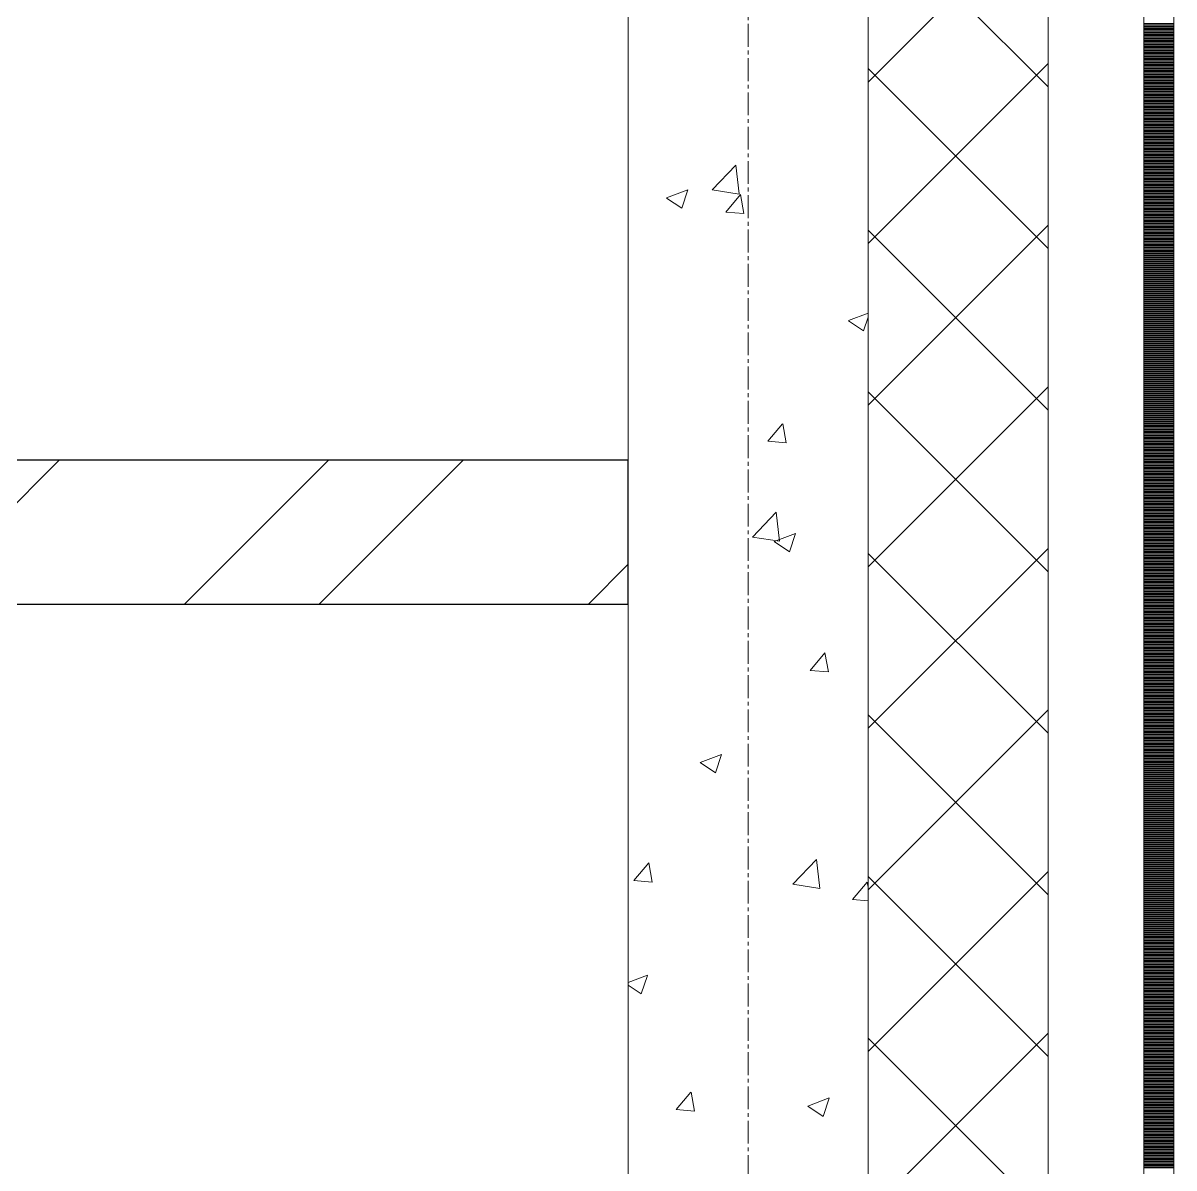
# Model space of a CAD drawing. Header units: millimetres. Extents: x -231292 to 573618, y -153144 to 564035.
# Drawn here: x 28379 to 29338, y -106815 to -105861 of the extents above; entities that cross this region are included whole.
import ezdxf

# ---------------------------------------------------------------- set-up
doc = ezdxf.new("R2010")
doc.units = ezdxf.units.MM
doc.linetypes.add('CENTER2', pattern=[28.575, 19.05, -3.175, 3.175, -3.175])
doc.layers.get('0').update_dxf_attribs({"color": 250})
for name, color, linetype, lineweight in [('АР_Стены кирпич', 250, 'Continuous', 20), ('АР_Стены ПЕНОблок', 250, 'Continuous', 20), ('АР_Тонкая', 250, 'Continuous', 5), ('АР_Утеплитель', 250, 'Continuous', 0), ('АР_Штриховка', 250, 'Continuous', 0), ('РД_Оси_100', 250, 'Continuous', 0)]:
    doc.layers.add(name, color=color, linetype=linetype, lineweight=lineweight)

# ---------------------------------------------------------------- blocks, each defined once
blk = doc.blocks.new('оси_рен')
at = {"layer": 'РД_Оси_100', "color": 251, "linetype": 'CENTER2', "true_color": 0x636466}
blk.add_line((1215752.916, 135558.25), (1215752.916, 223268.25), dxfattribs=at)

msp = doc.modelspace()

# ---------------------------------------------------------------- hatches: boundary and pattern name
at = {"layer": 'АР_Штриховка', "linetype": 'Continuous', "lineweight": 0, "true_color": 0x000000}
h = msp.add_hatch(dxfattribs=at)
h.set_pattern_fill('ANSI32', color=18, scale=25, style=0)
h.set_pattern_definition([(45, (8883.46, -162345.28), (-168.3798, 168.3798), []), (45, (8995.7, -162345.28), (-168.3798, 168.3798), [])])
h.paths.add_polyline_path([(24373.458, -106225.283), (24343.458, -106305.283), (24373.458, -106345.283), (26053.459, -106345.283), (26013.459, -106255.283), (25933.459, -106225.283)], flags=0)
h.paths.add_polyline_path([(26053.459, -106225.283), (26013.459, -106255.283), (26053.459, -106345.283), (28883.458, -106345.283), (28883.458, -106225.283)], flags=0)

# ---------------------------------------------------------------- linework, layer by layer
at = {"layer": 'АР_Стены кирпич', "color": 18, "linetype": 'Continuous', "lineweight": 25, "true_color": 0x000000}
for p, q in [((28883.458, -106225.283), (26053.459, -106225.283)), ((28883.458, -106345.283), (28883.458, -106225.283)), ((26053.459, -106345.283), (28883.458, -106345.283))]:
    msp.add_line(p, q, dxfattribs=at)
at = {"layer": 'АР_Стены ПЕНОблок', "color": 18, "linetype": 'Continuous', "lineweight": 20, "true_color": 0x000000}
for p, q in [((28883.458, -100645.283), (28883.458, -110845.283)), ((29083.458, -110845.283), (29083.458, -100645.283))]:
    msp.add_line(p, q, dxfattribs=at)
at = {"layer": 'АР_Тонкая', "color": 18, "linetype": 'Continuous', "lineweight": 5, "true_color": 0x000000}
for p, q in [((29233.458, -100645.283), (29233.458, -110845.283)), ((29313.458, -110845.283), (29313.458, -100645.283)), ((29313.458, -100645.283), (29313.458, -110845.283)), ((29338.458, -110845.283), (29338.458, -100645.283))]:
    msp.add_line(p, q, dxfattribs=at)
at = {"layer": 'АР_Утеплитель', "color": 18, "linetype": 'Continuous', "lineweight": 0, "true_color": 0x000000}
for p, q in [((29083.458, -100645.283), (29083.458, -110845.283)), ((29233.458, -110845.283), (29233.458, -100645.283))]:
    msp.add_line(p, q, dxfattribs=at)
at = {"layer": 'АР_Штриховка', "color": 18, "linetype": 'Continuous', "lineweight": 0, "true_color": 0x000000}
for p, q in [((29083.458, -105909.949), (29233.458, -105759.949)), ((29233.458, -105914.093), (29083.458, -105764.093)), ((29313.458, -105861.283), (29338.458, -105861.283)), ((29313.458, -105862.283), (29338.458, -105862.283)), ((29313.458, -105863.283), (29338.458, -105863.283)), ((29313.458, -105864.283), (29338.458, -105864.283)), ((29313.458, -105865.283), (29338.458, -105865.283)), ((29313.458, -105866.283), (29338.458, -105866.283)), ((29313.458, -105867.283), (29338.458, -105867.283)), ((29313.458, -105868.283), (29338.458, -105868.283)), ((29313.458, -105869.283), (29338.458, -105869.283)), ((29313.458, -105870.283), (29338.458, -105870.283)), ((29313.458, -105871.283), (29338.458, -105871.283)), ((29313.458, -105872.283), (29338.458, -105872.283)), ((29313.458, -105873.283), (29338.458, -105873.283)), ((29313.458, -105874.283), (29338.458, -105874.283)), ((29313.458, -105875.283), (29338.458, -105875.283)), ((29313.458, -105876.283), (29338.458, -105876.283)), ((29313.458, -105877.283), (29338.458, -105877.283)), ((29313.458, -105878.283), (29338.458, -105878.283)), ((29313.458, -105879.283), (29338.458, -105879.283)), ((29313.458, -105880.283), (29338.458, -105880.283)), ((29313.458, -105881.283), (29338.458, -105881.283)), ((29313.458, -105882.283), (29338.458, -105882.283)), ((29313.458, -105883.283), (29338.458, -105883.283)), ((29313.458, -105884.283), (29338.458, -105884.283)), ((29313.458, -105885.283), (29338.458, -105885.283)), ((29313.458, -105886.283), (29338.458, -105886.283)), ((29313.458, -105887.283), (29338.458, -105887.283)), ((29083.458, -106044.653), (29233.458, -105894.653)), ((29313.458, -105888.283), (29338.458, -105888.283)), ((29313.458, -105889.283), (29338.458, -105889.283)), ((29313.458, -105890.283), (29338.458, -105890.283)), ((29313.458, -105891.283), (29338.458, -105891.283)), ((29313.458, -105892.283), (29338.458, -105892.283)), ((29313.458, -105893.283), (29338.458, -105893.283)), ((29313.458, -105894.283), (29338.458, -105894.283)), ((29313.458, -105895.283), (29338.458, -105895.283)), ((29313.458, -105896.283), (29338.458, -105896.283)), ((29233.458, -106048.797), (29083.458, -105898.797)), ((29313.458, -105897.283), (29338.458, -105897.283)), ((29313.458, -105898.283), (29338.458, -105898.283)), ((29313.458, -105899.283), (29338.458, -105899.283)), ((29313.458, -105900.283), (29338.458, -105900.283)), ((29313.458, -105901.283), (29338.458, -105901.283)), ((29313.458, -105902.283), (29338.458, -105902.283)), ((29313.458, -105903.283), (29338.458, -105903.283)), ((29313.458, -105904.283), (29338.458, -105904.283)), ((29313.458, -105905.283), (29338.458, -105905.283)), ((29313.458, -105906.283), (29338.458, -105906.283)), ((29313.458, -105907.283), (29338.458, -105907.283)), ((29313.458, -105908.283), (29338.458, -105908.283)), ((29313.458, -105909.283), (29338.458, -105909.283)), ((29313.458, -105910.283), (29338.458, -105910.283)), ((29313.458, -105911.283), (29338.458, -105911.283)), ((29313.458, -105912.283), (29338.458, -105912.283)), ((29313.458, -105913.283), (29338.458, -105913.283)), ((29313.458, -105914.283), (29338.458, -105914.283)), ((29313.458, -105915.283), (29338.458, -105915.283)), ((29313.458, -105916.283), (29338.458, -105916.283)), ((29313.458, -105917.283), (29338.458, -105917.283)), ((29313.458, -105918.283), (29338.458, -105918.283)), ((29313.458, -105919.283), (29338.458, -105919.283)), ((29313.458, -105920.283), (29338.458, -105920.283)), ((29313.458, -105921.283), (29338.458, -105921.283)), ((29313.458, -105922.283), (29338.458, -105922.283)), ((29313.458, -105923.283), (29338.458, -105923.283)), ((29313.458, -105924.283), (29338.458, -105924.283)), ((29313.458, -105925.283), (29338.458, -105925.283)), ((29313.458, -105926.283), (29338.458, -105926.283)), ((29313.458, -105927.283), (29338.458, -105927.283)), ((29313.458, -105928.283), (29338.458, -105928.283)), ((29313.458, -105929.283), (29338.458, -105929.283)), ((29313.458, -105930.283), (29338.458, -105930.283)), ((29313.458, -105931.283), (29338.458, -105931.283)), ((29313.458, -105932.283), (29338.458, -105932.283)), ((29313.458, -105933.283), (29338.458, -105933.283)), ((29313.458, -105934.283), (29338.458, -105934.283)), ((29313.458, -105935.283), (29338.458, -105935.283)), ((29313.458, -105936.283), (29338.458, -105936.283)), ((29313.458, -105937.283), (29338.458, -105937.283)), ((29313.458, -105938.283), (29338.458, -105938.283)), ((29313.458, -105939.283), (29338.458, -105939.283)), ((29313.458, -105940.283), (29338.458, -105940.283)), ((29313.458, -105941.283), (29338.458, -105941.283)), ((29313.458, -105942.283), (29338.458, -105942.283)), ((29313.458, -105943.283), (29338.458, -105943.283)), ((29313.458, -105944.283), (29338.458, -105944.283)), ((29313.458, -105945.283), (29338.458, -105945.283)), ((29313.458, -105946.283), (29338.458, -105946.283)), ((29313.458, -105947.283), (29338.458, -105947.283)), ((29313.458, -105948.283), (29338.458, -105948.283)), ((29313.458, -105949.283), (29338.458, -105949.283)), ((29313.458, -105950.283), (29338.458, -105950.283)), ((29313.458, -105951.283), (29338.458, -105951.283)), ((29313.458, -105952.283), (29338.458, -105952.283)), ((29313.458, -105953.283), (29338.458, -105953.283)), ((29313.458, -105954.283), (29338.458, -105954.283)), ((29313.458, -105955.283), (29338.458, -105955.283)), ((29313.458, -105956.283), (29338.458, -105956.283)), ((29313.458, -105957.283), (29338.458, -105957.283)), ((29313.458, -105958.283), (29338.458, -105958.283)), ((29313.458, -105959.283), (29338.458, -105959.283)), ((29313.458, -105960.283), (29338.458, -105960.283)), ((29313.458, -105961.283), (29338.458, -105961.283)), ((29313.458, -105962.283), (29338.458, -105962.283)), ((29313.458, -105963.283), (29338.458, -105963.283)), ((29313.458, -105964.283), (29338.458, -105964.283)), ((29313.458, -105965.283), (29338.458, -105965.283)), ((29313.458, -105966.283), (29338.458, -105966.283)), ((29313.458, -105967.283), (29338.458, -105967.283)), ((29313.458, -105968.283), (29338.458, -105968.283)), ((29313.458, -105969.283), (29338.458, -105969.283)), ((29313.458, -105970.283), (29338.458, -105970.283)), ((29313.458, -105971.283), (29338.458, -105971.283)), ((29313.458, -105972.283), (29338.458, -105972.283)), ((29313.458, -105973.283), (29338.458, -105973.283)), ((28953.307, -105999.809), (28973.09, -105979.19)), ((28975.918, -106003.31), (28973.112, -105979.188)), ((29313.458, -105974.283), (29338.458, -105974.283)), ((29313.458, -105975.283), (29338.458, -105975.283)), ((29313.458, -105976.283), (29338.458, -105976.283)), ((29313.458, -105977.283), (29338.458, -105977.283)), ((29313.458, -105978.283), (29338.458, -105978.283)), ((29313.458, -105979.283), (29338.458, -105979.283)), ((29313.458, -105980.283), (29338.458, -105980.283)), ((29313.458, -105981.283), (29338.458, -105981.283)), ((29313.458, -105982.283), (29338.458, -105982.283)), ((29313.458, -105983.283), (29338.458, -105983.283)), ((29313.458, -105984.283), (29338.458, -105984.283)), ((29313.458, -105985.283), (29338.458, -105985.283)), ((29313.458, -105986.283), (29338.458, -105986.283)), ((29313.458, -105987.283), (29338.458, -105987.283)), ((29313.458, -105988.283), (29338.458, -105988.283)), ((29313.458, -105989.283), (29338.458, -105989.283)), ((29313.458, -105990.283), (29338.458, -105990.283)), ((29313.458, -105991.283), (29338.458, -105991.283)), ((29313.458, -105992.283), (29338.458, -105992.283)), ((28915.391, -106006.648), (28933.176, -105999.821)), ((28928.01, -106015.216), (28933.16, -105999.867)), ((28953.323, -105999.843), (28975.913, -106003.347)), ((29313.458, -105993.283), (29338.458, -105993.283)), ((29313.458, -105994.283), (29338.458, -105994.283)), ((29313.458, -105995.283), (29338.458, -105995.283)), ((29313.458, -105996.283), (29338.458, -105996.283)), ((29313.458, -105997.283), (29338.458, -105997.283)), ((29313.458, -105998.283), (29338.458, -105998.283)), ((29313.458, -105999.283), (29338.458, -105999.283)), ((29313.458, -106000.283), (29338.458, -106000.283)), ((29313.458, -106001.283), (29338.458, -106001.283)), ((29313.458, -106002.283), (29338.458, -106002.283)), ((28915.371, -106006.692), (28928.006, -106015.215)), ((28964.635, -106018.362), (28976.88, -106003.769)), ((28979.894, -106019.678), (28976.957, -106003.756)), ((29313.458, -106003.283), (29338.458, -106003.283)), ((29313.458, -106004.283), (29338.458, -106004.283)), ((29313.458, -106005.283), (29338.458, -106005.283)), ((29313.458, -106006.283), (29338.458, -106006.283)), ((29313.458, -106007.283), (29338.458, -106007.283)), ((29313.458, -106008.283), (29338.458, -106008.283)), ((29313.458, -106009.283), (29338.458, -106009.283)), ((29313.458, -106010.283), (29338.458, -106010.283)), ((29313.458, -106011.283), (29338.458, -106011.283)), ((28964.634, -106018.363), (28979.816, -106019.692)), ((29313.458, -106012.283), (29338.458, -106012.283)), ((29313.458, -106013.283), (29338.458, -106013.283)), ((29313.458, -106014.283), (29338.458, -106014.283)), ((29313.458, -106015.283), (29338.458, -106015.283)), ((29313.458, -106016.283), (29338.458, -106016.283)), ((29313.458, -106017.283), (29338.458, -106017.283)), ((29313.458, -106018.283), (29338.458, -106018.283)), ((29313.458, -106019.283), (29338.458, -106019.283)), ((29313.458, -106020.283), (29338.458, -106020.283)), ((29313.458, -106021.283), (29338.458, -106021.283)), ((29083.458, -106179.357), (29233.458, -106029.357)), ((29313.458, -106022.283), (29338.458, -106022.283)), ((29313.458, -106023.283), (29338.458, -106023.283)), ((29313.458, -106024.283), (29338.458, -106024.283)), ((29313.458, -106025.283), (29338.458, -106025.283)), ((29313.458, -106026.283), (29338.458, -106026.283)), ((29313.458, -106027.283), (29338.458, -106027.283)), ((29313.458, -106028.283), (29338.458, -106028.283)), ((29313.458, -106029.283), (29338.458, -106029.283)), ((29313.458, -106030.283), (29338.458, -106030.283)), ((29233.458, -106183.501), (29083.458, -106033.501)), ((29313.458, -106031.283), (29338.458, -106031.283)), ((29313.458, -106032.283), (29338.458, -106032.283)), ((29313.458, -106033.283), (29338.458, -106033.283)), ((29313.458, -106034.283), (29338.458, -106034.283)), ((29313.458, -106035.283), (29338.458, -106035.283)), ((29313.458, -106036.283), (29338.458, -106036.283)), ((29313.458, -106037.283), (29338.458, -106037.283)), ((29313.458, -106038.283), (29338.458, -106038.283)), ((29313.458, -106039.283), (29338.458, -106039.283)), ((29313.458, -106040.283), (29338.458, -106040.283)), ((29313.458, -106041.283), (29338.458, -106041.283)), ((29313.458, -106042.283), (29338.458, -106042.283)), ((29313.458, -106043.283), (29338.458, -106043.283)), ((29313.458, -106044.283), (29338.458, -106044.283)), ((29313.458, -106045.283), (29338.458, -106045.283)), ((29313.458, -106046.283), (29338.458, -106046.283)), ((29313.458, -106047.283), (29338.458, -106047.283)), ((29313.458, -106048.283), (29338.458, -106048.283)), ((29313.458, -106049.283), (29338.458, -106049.283)), ((29313.458, -106050.283), (29338.458, -106050.283)), ((29313.458, -106051.283), (29338.458, -106051.283)), ((29313.458, -106052.283), (29338.458, -106052.283)), ((29313.458, -106053.283), (29338.458, -106053.283)), ((29313.458, -106054.283), (29338.458, -106054.283)), ((29313.458, -106055.283), (29338.458, -106055.283)), ((29313.458, -106056.283), (29338.458, -106056.283)), ((29313.458, -106057.283), (29338.458, -106057.283)), ((29313.458, -106058.283), (29338.458, -106058.283)), ((29313.458, -106059.283), (29338.458, -106059.283)), ((29313.458, -106060.283), (29338.458, -106060.283)), ((29313.458, -106061.283), (29338.458, -106061.283)), ((29313.458, -106062.283), (29338.458, -106062.283)), ((29313.458, -106063.283), (29338.458, -106063.283)), ((29313.458, -106064.283), (29338.458, -106064.283)), ((29313.458, -106065.283), (29338.458, -106065.283)), ((29313.458, -106066.283), (29338.458, -106066.283)), ((29313.458, -106067.283), (29338.458, -106067.283)), ((29313.458, -106068.283), (29338.458, -106068.283)), ((29313.458, -106069.283), (29338.458, -106069.283)), ((29313.458, -106070.283), (29338.458, -106070.283)), ((29313.458, -106071.283), (29338.458, -106071.283)), ((29313.458, -106072.283), (29338.458, -106072.283)), ((29313.458, -106073.283), (29338.458, -106073.283)), ((29313.458, -106074.283), (29338.458, -106074.283)), ((29313.458, -106075.283), (29338.458, -106075.283)), ((29313.458, -106076.283), (29338.458, -106076.283)), ((29313.458, -106077.283), (29338.458, -106077.283)), ((29313.458, -106078.283), (29338.458, -106078.283)), ((29313.458, -106079.283), (29338.458, -106079.283)), ((29313.458, -106080.283), (29338.458, -106080.283)), ((29313.458, -106081.283), (29338.458, -106081.283)), ((29313.458, -106082.283), (29338.458, -106082.283)), ((29313.458, -106083.283), (29338.458, -106083.283)), ((29313.458, -106084.283), (29338.458, -106084.283)), ((29313.458, -106085.283), (29338.458, -106085.283)), ((29313.458, -106086.283), (29338.458, -106086.283)), ((29313.458, -106087.283), (29338.458, -106087.283)), ((29313.458, -106088.283), (29338.458, -106088.283)), ((29313.458, -106089.283), (29338.458, -106089.283)), ((29313.458, -106090.283), (29338.458, -106090.283)), ((29313.458, -106091.283), (29338.458, -106091.283)), ((29313.458, -106092.283), (29338.458, -106092.283)), ((29313.458, -106093.283), (29338.458, -106093.283)), ((29313.458, -106094.283), (29338.458, -106094.283)), ((29313.458, -106095.283), (29338.458, -106095.283)), ((29313.458, -106096.283), (29338.458, -106096.283)), ((29313.458, -106097.283), (29338.458, -106097.283)), ((29313.458, -106098.283), (29338.458, -106098.283)), ((29067.006, -106108.913), (29083.458, -106102.597)), ((29079.624, -106117.481), (29083.458, -106106.056)), ((29313.458, -106099.283), (29338.458, -106099.283)), ((29313.458, -106100.283), (29338.458, -106100.283)), ((29313.458, -106101.283), (29338.458, -106101.283)), ((29313.458, -106102.283), (29338.458, -106102.283)), ((29313.458, -106103.283), (29338.458, -106103.283)), ((29313.458, -106104.283), (29338.458, -106104.283)), ((29313.458, -106105.283), (29338.458, -106105.283)), ((29313.458, -106106.283), (29338.458, -106106.283)), ((29313.458, -106107.283), (29338.458, -106107.283)), ((29066.986, -106108.958), (29079.62, -106117.48)), ((29313.458, -106108.283), (29338.458, -106108.283)), ((29313.458, -106109.283), (29338.458, -106109.283)), ((29313.458, -106110.283), (29338.458, -106110.283)), ((29313.458, -106111.283), (29338.458, -106111.283)), ((29313.458, -106112.283), (29338.458, -106112.283)), ((29313.458, -106113.283), (29338.458, -106113.283)), ((29313.458, -106114.283), (29338.458, -106114.283)), ((29313.458, -106115.283), (29338.458, -106115.283)), ((29313.458, -106116.283), (29338.458, -106116.283)), ((29313.458, -106117.283), (29338.458, -106117.283)), ((29313.458, -106118.283), (29338.458, -106118.283)), ((29313.458, -106119.283), (29338.458, -106119.283)), ((29313.458, -106120.283), (29338.458, -106120.283)), ((29313.458, -106121.283), (29338.458, -106121.283)), ((29313.458, -106122.283), (29338.458, -106122.283)), ((29313.458, -106123.283), (29338.458, -106123.283)), ((29313.458, -106124.283), (29338.458, -106124.283)), ((29313.458, -106125.283), (29338.458, -106125.283)), ((29313.458, -106126.283), (29338.458, -106126.283)), ((29313.458, -106127.283), (29338.458, -106127.283)), ((29313.458, -106128.283), (29338.458, -106128.283)), ((29313.458, -106129.283), (29338.458, -106129.283)), ((29313.458, -106130.283), (29338.458, -106130.283)), ((29313.458, -106131.283), (29338.458, -106131.283)), ((29313.458, -106132.283), (29338.458, -106132.283)), ((29313.458, -106133.283), (29338.458, -106133.283)), ((29313.458, -106134.283), (29338.458, -106134.283)), ((29313.458, -106135.283), (29338.458, -106135.283)), ((29313.458, -106136.283), (29338.458, -106136.283)), ((29313.458, -106137.283), (29338.458, -106137.283)), ((29313.458, -106138.283), (29338.458, -106138.283)), ((29313.458, -106139.283), (29338.458, -106139.283)), ((29313.458, -106140.283), (29338.458, -106140.283)), ((29313.458, -106141.283), (29338.458, -106141.283)), ((29313.458, -106142.283), (29338.458, -106142.283)), ((29313.458, -106143.283), (29338.458, -106143.283)), ((29313.458, -106144.283), (29338.458, -106144.283)), ((29313.458, -106145.283), (29338.458, -106145.283)), ((29313.458, -106146.283), (29338.458, -106146.283)), ((29313.458, -106147.283), (29338.458, -106147.283)), ((29313.458, -106148.283), (29338.458, -106148.283)), ((29313.458, -106149.283), (29338.458, -106149.283)), ((29313.458, -106150.283), (29338.458, -106150.283)), ((29313.458, -106151.283), (29338.458, -106151.283)), ((29313.458, -106152.283), (29338.458, -106152.283)), ((29313.458, -106153.283), (29338.458, -106153.283)), ((29313.458, -106154.283), (29338.458, -106154.283)), ((29313.458, -106155.283), (29338.458, -106155.283)), ((29083.458, -106314.061), (29233.458, -106164.061)), ((29313.458, -106156.283), (29338.458, -106156.283)), ((29313.458, -106157.283), (29338.458, -106157.283)), ((29313.458, -106158.283), (29338.458, -106158.283)), ((29313.458, -106159.283), (29338.458, -106159.283)), ((29313.458, -106160.283), (29338.458, -106160.283)), ((29313.458, -106161.283), (29338.458, -106161.283)), ((29313.458, -106162.283), (29338.458, -106162.283)), ((29313.458, -106163.283), (29338.458, -106163.283)), ((29313.458, -106164.283), (29338.458, -106164.283)), ((29313.458, -106165.283), (29338.458, -106165.283)), ((29233.458, -106318.205), (29083.458, -106168.205)), ((29313.458, -106166.283), (29338.458, -106166.283)), ((29313.458, -106167.283), (29338.458, -106167.283)), ((29313.458, -106168.283), (29338.458, -106168.283)), ((29313.458, -106169.283), (29338.458, -106169.283)), ((29313.458, -106170.283), (29338.458, -106170.283)), ((29313.458, -106171.283), (29338.458, -106171.283)), ((29313.458, -106172.283), (29338.458, -106172.283)), ((29313.458, -106173.283), (29338.458, -106173.283)), ((29313.458, -106174.283), (29338.458, -106174.283)), ((29313.458, -106175.283), (29338.458, -106175.283)), ((29313.458, -106176.283), (29338.458, -106176.283)), ((29313.458, -106177.283), (29338.458, -106177.283)), ((29313.458, -106178.283), (29338.458, -106178.283)), ((29313.458, -106179.283), (29338.458, -106179.283)), ((29313.458, -106180.283), (29338.458, -106180.283)), ((29313.458, -106181.283), (29338.458, -106181.283)), ((29313.458, -106182.283), (29338.458, -106182.283)), ((29313.458, -106183.283), (29338.458, -106183.283)), ((29313.458, -106184.283), (29338.458, -106184.283)), ((29313.458, -106185.283), (29338.458, -106185.283)), ((29313.458, -106186.283), (29338.458, -106186.283)), ((29313.458, -106187.283), (29338.458, -106187.283)), ((29313.458, -106188.283), (29338.458, -106188.283)), ((29313.458, -106189.283), (29338.458, -106189.283)), ((29313.458, -106190.283), (29338.458, -106190.283)), ((29313.458, -106191.283), (29338.458, -106191.283)), ((29313.458, -106192.283), (29338.458, -106192.283)), ((29313.458, -106193.283), (29338.458, -106193.283)), ((29313.458, -106194.283), (29338.458, -106194.283)), ((28999.878, -106209.419), (29012.123, -106194.826)), ((29015.137, -106210.734), (29012.2, -106194.813)), ((29313.458, -106195.283), (29338.458, -106195.283)), ((29313.458, -106196.283), (29338.458, -106196.283)), ((29313.458, -106197.283), (29338.458, -106197.283)), ((29313.458, -106198.283), (29338.458, -106198.283)), ((29313.458, -106199.283), (29338.458, -106199.283)), ((29313.458, -106200.283), (29338.458, -106200.283)), ((29313.458, -106201.283), (29338.458, -106201.283)), ((29313.458, -106202.283), (29338.458, -106202.283)), ((29313.458, -106203.283), (29338.458, -106203.283)), ((28999.878, -106209.42), (29015.06, -106210.749)), ((29313.458, -106204.283), (29338.458, -106204.283)), ((29313.458, -106205.283), (29338.458, -106205.283)), ((29313.458, -106206.283), (29338.458, -106206.283)), ((29313.458, -106207.283), (29338.458, -106207.283)), ((29313.458, -106208.283), (29338.458, -106208.283)), ((29313.458, -106209.283), (29338.458, -106209.283)), ((29313.458, -106210.283), (29338.458, -106210.283)), ((29313.458, -106211.283), (29338.458, -106211.283)), ((29313.458, -106212.283), (29338.458, -106212.283)), ((29313.458, -106213.283), (29338.458, -106213.283)), ((29313.458, -106214.283), (29338.458, -106214.283)), ((29313.458, -106215.283), (29338.458, -106215.283)), ((29313.458, -106216.283), (29338.458, -106216.283)), ((29313.458, -106217.283), (29338.458, -106217.283)), ((29313.458, -106218.283), (29338.458, -106218.283)), ((29313.458, -106219.283), (29338.458, -106219.283)), ((29313.458, -106220.283), (29338.458, -106220.283)), ((29313.458, -106221.283), (29338.458, -106221.283)), ((29313.458, -106222.283), (29338.458, -106222.283)), ((29313.458, -106223.283), (29338.458, -106223.283)), ((29313.458, -106224.283), (29338.458, -106224.283)), ((29313.458, -106225.283), (29338.458, -106225.283)), ((29313.458, -106226.283), (29338.458, -106226.283)), ((29313.458, -106227.283), (29338.458, -106227.283)), ((29313.458, -106228.283), (29338.458, -106228.283)), ((29313.458, -106229.283), (29338.458, -106229.283)), ((29313.458, -106230.283), (29338.458, -106230.283)), ((29313.458, -106231.283), (29338.458, -106231.283)), ((29313.458, -106232.283), (29338.458, -106232.283)), ((29313.458, -106233.283), (29338.458, -106233.283)), ((29313.458, -106234.283), (29338.458, -106234.283)), ((29313.458, -106235.283), (29338.458, -106235.283)), ((29313.458, -106236.283), (29338.458, -106236.283)), ((29313.458, -106237.283), (29338.458, -106237.283)), ((29313.458, -106238.283), (29338.458, -106238.283)), ((29313.458, -106239.283), (29338.458, -106239.283)), ((29313.458, -106240.283), (29338.458, -106240.283)), ((29313.458, -106241.283), (29338.458, -106241.283)), ((29313.458, -106242.283), (29338.458, -106242.283)), ((29313.458, -106243.283), (29338.458, -106243.283)), ((29313.458, -106244.283), (29338.458, -106244.283)), ((29313.458, -106245.283), (29338.458, -106245.283)), ((29313.458, -106246.283), (29338.458, -106246.283)), ((29313.458, -106247.283), (29338.458, -106247.283)), ((29313.458, -106248.283), (29338.458, -106248.283)), ((29313.458, -106249.283), (29338.458, -106249.283)), ((29313.458, -106250.283), (29338.458, -106250.283)), ((29313.458, -106251.283), (29338.458, -106251.283)), ((29313.458, -106252.283), (29338.458, -106252.283)), ((29313.458, -106253.283), (29338.458, -106253.283)), ((29313.458, -106254.283), (29338.458, -106254.283)), ((29313.458, -106255.283), (29338.458, -106255.283)), ((29313.458, -106256.283), (29338.458, -106256.283)), ((29313.458, -106257.283), (29338.458, -106257.283)), ((29313.458, -106258.283), (29338.458, -106258.283)), ((29313.458, -106259.283), (29338.458, -106259.283)), ((29313.458, -106260.283), (29338.458, -106260.283)), ((29313.458, -106261.283), (29338.458, -106261.283)), ((28986.981, -106289.278), (29006.765, -106268.659)), ((29009.593, -106292.778), (29006.787, -106268.656)), ((29313.458, -106262.283), (29338.458, -106262.283)), ((29313.458, -106263.283), (29338.458, -106263.283)), ((29313.458, -106264.283), (29338.458, -106264.283)), ((29313.458, -106265.283), (29338.458, -106265.283)), ((29313.458, -106266.283), (29338.458, -106266.283)), ((29313.458, -106267.283), (29338.458, -106267.283)), ((29313.458, -106268.283), (29338.458, -106268.283)), ((29313.458, -106269.283), (29338.458, -106269.283)), ((29313.458, -106270.283), (29338.458, -106270.283)), ((29313.458, -106271.283), (29338.458, -106271.283)), ((29313.458, -106272.283), (29338.458, -106272.283)), ((29313.458, -106273.283), (29338.458, -106273.283)), ((29313.458, -106274.283), (29338.458, -106274.283)), ((29313.458, -106275.283), (29338.458, -106275.283)), ((29313.458, -106276.283), (29338.458, -106276.283)), ((29313.458, -106277.283), (29338.458, -106277.283)), ((29313.458, -106278.283), (29338.458, -106278.283)), ((29313.458, -106279.283), (29338.458, -106279.283)), ((29313.458, -106280.283), (29338.458, -106280.283)), ((28986.997, -106289.311), (29009.587, -106292.815)), ((29005.204, -106293.101), (29022.988, -106286.274)), ((29017.822, -106301.669), (29022.973, -106286.32)), ((29313.458, -106281.283), (29338.458, -106281.283)), ((29313.458, -106282.283), (29338.458, -106282.283)), ((29313.458, -106283.283), (29338.458, -106283.283)), ((29313.458, -106284.283), (29338.458, -106284.283)), ((29313.458, -106285.283), (29338.458, -106285.283)), ((29313.458, -106286.283), (29338.458, -106286.283)), ((29313.458, -106287.283), (29338.458, -106287.283)), ((29313.458, -106288.283), (29338.458, -106288.283)), ((29313.458, -106289.283), (29338.458, -106289.283)), ((29313.458, -106290.283), (29338.458, -106290.283)), ((29005.183, -106293.146), (29017.818, -106301.668)), ((29083.458, -106448.765), (29233.458, -106298.765)), ((29313.458, -106291.283), (29338.458, -106291.283)), ((29313.458, -106292.283), (29338.458, -106292.283)), ((29313.458, -106293.283), (29338.458, -106293.283)), ((29313.458, -106294.283), (29338.458, -106294.283)), ((29313.458, -106295.283), (29338.458, -106295.283)), ((29313.458, -106296.283), (29338.458, -106296.283)), ((29313.458, -106297.283), (29338.458, -106297.283)), ((29313.458, -106298.283), (29338.458, -106298.283)), ((29313.458, -106299.283), (29338.458, -106299.283)), ((29233.458, -106452.908), (29083.458, -106302.908)), ((29313.458, -106300.283), (29338.458, -106300.283)), ((29313.458, -106301.283), (29338.458, -106301.283)), ((29313.458, -106302.283), (29338.458, -106302.283)), ((29313.458, -106303.283), (29338.458, -106303.283)), ((29313.458, -106304.283), (29338.458, -106304.283)), ((29313.458, -106305.283), (29338.458, -106305.283)), ((29313.458, -106306.283), (29338.458, -106306.283)), ((29313.458, -106307.283), (29338.458, -106307.283)), ((29313.458, -106308.283), (29338.458, -106308.283)), ((29313.458, -106309.283), (29338.458, -106309.283)), ((29313.458, -106310.283), (29338.458, -106310.283)), ((29313.458, -106311.283), (29338.458, -106311.283)), ((29313.458, -106312.283), (29338.458, -106312.283)), ((29313.458, -106313.283), (29338.458, -106313.283)), ((29313.458, -106314.283), (29338.458, -106314.283)), ((29313.458, -106315.283), (29338.458, -106315.283)), ((29313.458, -106316.283), (29338.458, -106316.283)), ((29313.458, -106317.283), (29338.458, -106317.283)), ((29313.458, -106318.283), (29338.458, -106318.283)), ((29313.458, -106319.283), (29338.458, -106319.283)), ((29313.458, -106320.283), (29338.458, -106320.283)), ((29313.458, -106321.283), (29338.458, -106321.283)), ((29313.458, -106322.283), (29338.458, -106322.283)), ((29313.458, -106323.283), (29338.458, -106323.283)), ((29313.458, -106324.283), (29338.458, -106324.283)), ((29313.458, -106325.283), (29338.458, -106325.283)), ((29313.458, -106326.283), (29338.458, -106326.283)), ((29313.458, -106327.283), (29338.458, -106327.283)), ((29313.458, -106328.283), (29338.458, -106328.283)), ((29313.458, -106329.283), (29338.458, -106329.283)), ((29313.458, -106330.283), (29338.458, -106330.283)), ((29313.458, -106331.283), (29338.458, -106331.283)), ((29313.458, -106332.283), (29338.458, -106332.283)), ((29313.458, -106333.283), (29338.458, -106333.283)), ((29313.458, -106334.283), (29338.458, -106334.283)), ((29313.458, -106335.283), (29338.458, -106335.283)), ((29313.458, -106336.283), (29338.458, -106336.283)), ((29313.458, -106337.283), (29338.458, -106337.283)), ((29313.458, -106338.283), (29338.458, -106338.283)), ((29313.458, -106339.283), (29338.458, -106339.283)), ((29313.458, -106340.283), (29338.458, -106340.283)), ((29313.458, -106341.283), (29338.458, -106341.283)), ((29313.458, -106342.283), (29338.458, -106342.283)), ((29313.458, -106343.283), (29338.458, -106343.283)), ((29313.458, -106344.283), (29338.458, -106344.283)), ((29313.458, -106345.283), (29338.458, -106345.283)), ((29313.458, -106346.283), (29338.458, -106346.283)), ((29313.458, -106347.283), (29338.458, -106347.283)), ((29313.458, -106348.283), (29338.458, -106348.283)), ((29313.458, -106349.283), (29338.458, -106349.283)), ((29313.458, -106350.283), (29338.458, -106350.283)), ((29313.458, -106351.283), (29338.458, -106351.283)), ((29313.458, -106352.283), (29338.458, -106352.283)), ((29313.458, -106353.283), (29338.458, -106353.283)), ((29313.458, -106354.283), (29338.458, -106354.283)), ((29313.458, -106355.283), (29338.458, -106355.283)), ((29313.458, -106356.283), (29338.458, -106356.283)), ((29313.458, -106357.283), (29338.458, -106357.283)), ((29313.458, -106358.283), (29338.458, -106358.283)), ((29313.458, -106359.283), (29338.458, -106359.283)), ((29313.458, -106360.283), (29338.458, -106360.283)), ((29313.458, -106361.283), (29338.458, -106361.283)), ((29313.458, -106362.283), (29338.458, -106362.283)), ((29313.458, -106363.283), (29338.458, -106363.283)), ((29313.458, -106364.283), (29338.458, -106364.283)), ((29313.458, -106365.283), (29338.458, -106365.283)), ((29313.458, -106366.283), (29338.458, -106366.283)), ((29313.458, -106367.283), (29338.458, -106367.283)), ((29313.458, -106368.283), (29338.458, -106368.283)), ((29313.458, -106369.283), (29338.458, -106369.283)), ((29313.458, -106370.283), (29338.458, -106370.283)), ((29313.458, -106371.283), (29338.458, -106371.283)), ((29313.458, -106372.283), (29338.458, -106372.283)), ((29313.458, -106373.283), (29338.458, -106373.283)), ((29313.458, -106374.283), (29338.458, -106374.283)), ((29313.458, -106375.283), (29338.458, -106375.283)), ((29313.458, -106376.283), (29338.458, -106376.283)), ((29035.121, -106400.476), (29047.366, -106385.883)), ((29050.379, -106401.791), (29047.443, -106385.87)), ((29313.458, -106377.283), (29338.458, -106377.283)), ((29313.458, -106378.283), (29338.458, -106378.283)), ((29313.458, -106379.283), (29338.458, -106379.283)), ((29313.458, -106380.283), (29338.458, -106380.283)), ((29313.458, -106381.283), (29338.458, -106381.283)), ((29313.458, -106382.283), (29338.458, -106382.283)), ((29313.458, -106383.283), (29338.458, -106383.283)), ((29313.458, -106384.283), (29338.458, -106384.283)), ((29313.458, -106385.283), (29338.458, -106385.283)), ((29313.458, -106386.283), (29338.458, -106386.283)), ((29313.458, -106387.283), (29338.458, -106387.283)), ((29313.458, -106388.283), (29338.458, -106388.283)), ((29313.458, -106389.283), (29338.458, -106389.283)), ((29313.458, -106390.283), (29338.458, -106390.283)), ((29313.458, -106391.283), (29338.458, -106391.283)), ((29313.458, -106392.283), (29338.458, -106392.283)), ((29313.458, -106393.283), (29338.458, -106393.283)), ((29313.458, -106394.283), (29338.458, -106394.283)), ((29313.458, -106395.283), (29338.458, -106395.283)), ((29035.121, -106400.477), (29050.303, -106401.805)), ((29313.458, -106396.283), (29338.458, -106396.283)), ((29313.458, -106397.283), (29338.458, -106397.283)), ((29313.458, -106398.283), (29338.458, -106398.283)), ((29313.458, -106399.283), (29338.458, -106399.283)), ((29313.458, -106400.283), (29338.458, -106400.283)), ((29313.458, -106401.283), (29338.458, -106401.283)), ((29313.458, -106402.283), (29338.458, -106402.283)), ((29313.458, -106403.283), (29338.458, -106403.283)), ((29313.458, -106404.283), (29338.458, -106404.283)), ((29313.458, -106405.283), (29338.458, -106405.283)), ((29313.458, -106406.283), (29338.458, -106406.283)), ((29313.458, -106407.283), (29338.458, -106407.283)), ((29313.458, -106408.283), (29338.458, -106408.283)), ((29313.458, -106409.283), (29338.458, -106409.283)), ((29313.458, -106410.283), (29338.458, -106410.283)), ((29313.458, -106411.283), (29338.458, -106411.283)), ((29313.458, -106412.283), (29338.458, -106412.283)), ((29313.458, -106413.283), (29338.458, -106413.283)), ((29313.458, -106414.283), (29338.458, -106414.283)), ((29313.458, -106415.283), (29338.458, -106415.283)), ((29313.458, -106416.283), (29338.458, -106416.283)), ((29313.458, -106417.283), (29338.458, -106417.283)), ((29313.458, -106418.283), (29338.458, -106418.283)), ((29313.458, -106419.283), (29338.458, -106419.283)), ((29313.458, -106420.283), (29338.458, -106420.283)), ((29313.458, -106421.283), (29338.458, -106421.283)), ((29313.458, -106422.283), (29338.458, -106422.283)), ((29313.458, -106423.283), (29338.458, -106423.283)), ((29313.458, -106424.283), (29338.458, -106424.283)), ((29083.458, -106583.469), (29233.458, -106433.469)), ((29313.458, -106425.283), (29338.458, -106425.283)), ((29313.458, -106426.283), (29338.458, -106426.283)), ((29313.458, -106427.283), (29338.458, -106427.283)), ((29313.458, -106428.283), (29338.458, -106428.283)), ((29313.458, -106429.283), (29338.458, -106429.283)), ((29313.458, -106430.283), (29338.458, -106430.283)), ((29313.458, -106431.283), (29338.458, -106431.283)), ((29313.458, -106432.283), (29338.458, -106432.283)), ((29313.458, -106433.283), (29338.458, -106433.283)), ((29313.458, -106434.283), (29338.458, -106434.283)), ((29233.458, -106587.612), (29083.458, -106437.612)), ((29313.458, -106435.283), (29338.458, -106435.283)), ((29313.458, -106436.283), (29338.458, -106436.283)), ((29313.458, -106437.283), (29338.458, -106437.283)), ((29313.458, -106438.283), (29338.458, -106438.283)), ((29313.458, -106439.283), (29338.458, -106439.283)), ((29313.458, -106440.283), (29338.458, -106440.283)), ((29313.458, -106441.283), (29338.458, -106441.283)), ((29313.458, -106442.283), (29338.458, -106442.283)), ((29313.458, -106443.283), (29338.458, -106443.283)), ((29313.458, -106444.283), (29338.458, -106444.283)), ((29313.458, -106445.283), (29338.458, -106445.283)), ((29313.458, -106446.283), (29338.458, -106446.283)), ((29313.458, -106447.283), (29338.458, -106447.283)), ((29313.458, -106448.283), (29338.458, -106448.283)), ((29313.458, -106449.283), (29338.458, -106449.283)), ((29313.458, -106450.283), (29338.458, -106450.283)), ((29313.458, -106451.283), (29338.458, -106451.283)), ((29313.458, -106452.283), (29338.458, -106452.283)), ((29313.458, -106453.283), (29338.458, -106453.283)), ((29313.458, -106454.283), (29338.458, -106454.283)), ((29313.458, -106455.283), (29338.458, -106455.283)), ((29313.458, -106456.283), (29338.458, -106456.283)), ((29313.458, -106457.283), (29338.458, -106457.283)), ((29313.458, -106458.283), (29338.458, -106458.283)), ((29313.458, -106459.283), (29338.458, -106459.283)), ((29313.458, -106460.283), (29338.458, -106460.283)), ((29313.458, -106461.283), (29338.458, -106461.283)), ((29313.458, -106462.283), (29338.458, -106462.283)), ((28943.402, -106477.289), (28961.186, -106470.462)), ((28956.02, -106485.857), (28961.171, -106470.508)), ((29313.458, -106463.283), (29338.458, -106463.283)), ((29313.458, -106464.283), (29338.458, -106464.283)), ((29313.458, -106465.283), (29338.458, -106465.283)), ((29313.458, -106466.283), (29338.458, -106466.283)), ((29313.458, -106467.283), (29338.458, -106467.283)), ((29313.458, -106468.283), (29338.458, -106468.283)), ((29313.458, -106469.283), (29338.458, -106469.283)), ((29313.458, -106470.283), (29338.458, -106470.283)), ((29313.458, -106471.283), (29338.458, -106471.283)), ((29313.458, -106472.283), (29338.458, -106472.283)), ((28943.381, -106477.334), (28956.016, -106485.856)), ((29313.458, -106473.283), (29338.458, -106473.283)), ((29313.458, -106474.283), (29338.458, -106474.283)), ((29313.458, -106475.283), (29338.458, -106475.283)), ((29313.458, -106476.283), (29338.458, -106476.283)), ((29313.458, -106477.283), (29338.458, -106477.283)), ((29313.458, -106478.283), (29338.458, -106478.283)), ((29313.458, -106479.283), (29338.458, -106479.283)), ((29313.458, -106480.283), (29338.458, -106480.283)), ((29313.458, -106481.283), (29338.458, -106481.283)), ((29313.458, -106482.283), (29338.458, -106482.283)), ((29313.458, -106483.283), (29338.458, -106483.283)), ((29313.458, -106484.283), (29338.458, -106484.283)), ((29313.458, -106485.283), (29338.458, -106485.283)), ((29313.458, -106486.283), (29338.458, -106486.283)), ((29313.458, -106487.283), (29338.458, -106487.283)), ((29313.458, -106488.283), (29338.458, -106488.283)), ((29313.458, -106489.283), (29338.458, -106489.283)), ((29313.458, -106490.283), (29338.458, -106490.283)), ((29313.458, -106491.283), (29338.458, -106491.283)), ((29313.458, -106492.283), (29338.458, -106492.283)), ((29313.458, -106493.283), (29338.458, -106493.283)), ((29313.458, -106494.283), (29338.458, -106494.283)), ((29313.458, -106495.283), (29338.458, -106495.283)), ((29313.458, -106496.283), (29338.458, -106496.283)), ((29313.458, -106497.283), (29338.458, -106497.283)), ((29313.458, -106498.283), (29338.458, -106498.283)), ((29313.458, -106499.283), (29338.458, -106499.283)), ((29313.458, -106500.283), (29338.458, -106500.283)), ((29313.458, -106501.283), (29338.458, -106501.283)), ((29313.458, -106502.283), (29338.458, -106502.283)), ((29313.458, -106503.283), (29338.458, -106503.283)), ((29313.458, -106504.283), (29338.458, -106504.283)), ((29313.458, -106505.283), (29338.458, -106505.283)), ((29313.458, -106506.283), (29338.458, -106506.283)), ((29313.458, -106507.283), (29338.458, -106507.283)), ((29313.458, -106508.283), (29338.458, -106508.283)), ((29313.458, -106509.283), (29338.458, -106509.283)), ((29313.458, -106510.283), (29338.458, -106510.283)), ((29313.458, -106511.283), (29338.458, -106511.283)), ((29313.458, -106512.283), (29338.458, -106512.283)), ((29313.458, -106513.283), (29338.458, -106513.283)), ((29313.458, -106514.283), (29338.458, -106514.283)), ((29313.458, -106515.283), (29338.458, -106515.283)), ((29313.458, -106516.283), (29338.458, -106516.283)), ((29313.458, -106517.283), (29338.458, -106517.283)), ((29313.458, -106518.283), (29338.458, -106518.283)), ((29313.458, -106519.283), (29338.458, -106519.283)), ((29313.458, -106520.283), (29338.458, -106520.283)), ((29313.458, -106521.283), (29338.458, -106521.283)), ((29313.458, -106522.283), (29338.458, -106522.283)), ((29313.458, -106523.283), (29338.458, -106523.283)), ((29313.458, -106524.283), (29338.458, -106524.283)), ((29313.458, -106525.283), (29338.458, -106525.283)), ((29313.458, -106526.283), (29338.458, -106526.283)), ((29313.458, -106527.283), (29338.458, -106527.283)), ((29313.458, -106528.283), (29338.458, -106528.283)), ((29313.458, -106529.283), (29338.458, -106529.283)), ((29313.458, -106530.283), (29338.458, -106530.283)), ((29313.458, -106531.283), (29338.458, -106531.283)), ((29313.458, -106532.283), (29338.458, -106532.283)), ((29313.458, -106533.283), (29338.458, -106533.283)), ((29313.458, -106534.283), (29338.458, -106534.283)), ((29313.458, -106535.283), (29338.458, -106535.283)), ((29313.458, -106536.283), (29338.458, -106536.283)), ((29313.458, -106537.283), (29338.458, -106537.283)), ((29313.458, -106538.283), (29338.458, -106538.283)), ((29313.458, -106539.283), (29338.458, -106539.283)), ((29313.458, -106540.283), (29338.458, -106540.283)), ((29313.458, -106541.283), (29338.458, -106541.283)), ((29313.458, -106542.283), (29338.458, -106542.283)), ((29313.458, -106543.283), (29338.458, -106543.283)), ((29313.458, -106544.283), (29338.458, -106544.283)), ((29313.458, -106545.283), (29338.458, -106545.283)), ((29313.458, -106546.283), (29338.458, -106546.283)), ((29313.458, -106547.283), (29338.458, -106547.283)), ((29313.458, -106548.283), (29338.458, -106548.283)), ((29313.458, -106549.283), (29338.458, -106549.283)), ((29020.656, -106578.746), (29040.44, -106558.127)), ((29043.268, -106582.247), (29040.461, -106558.125)), ((29313.458, -106550.283), (29338.458, -106550.283)), ((29313.458, -106551.283), (29338.458, -106551.283)), ((29313.458, -106552.283), (29338.458, -106552.283)), ((29313.458, -106553.283), (29338.458, -106553.283)), ((29313.458, -106554.283), (29338.458, -106554.283)), ((29313.458, -106555.283), (29338.458, -106555.283)), ((29313.458, -106556.283), (29338.458, -106556.283)), ((29313.458, -106557.283), (29338.458, -106557.283)), ((29313.458, -106558.283), (29338.458, -106558.283)), ((28888.18, -106575.594), (28900.425, -106561.001)), ((28903.438, -106576.909), (28900.501, -106560.988)), ((29083.458, -106718.172), (29233.458, -106568.172)), ((29313.458, -106559.283), (29338.458, -106559.283)), ((29313.458, -106560.283), (29338.458, -106560.283)), ((29313.458, -106561.283), (29338.458, -106561.283)), ((29313.458, -106562.283), (29338.458, -106562.283)), ((29313.458, -106563.283), (29338.458, -106563.283)), ((29313.458, -106564.283), (29338.458, -106564.283)), ((29313.458, -106565.283), (29338.458, -106565.283)), ((29313.458, -106566.283), (29338.458, -106566.283)), ((29313.458, -106567.283), (29338.458, -106567.283)), ((29313.458, -106568.283), (29338.458, -106568.283)), ((28888.18, -106575.595), (28903.362, -106576.923)), ((29070.365, -106591.533), (29082.61, -106576.94)), ((29083.458, -106581.115), (29082.685, -106576.927)), ((29233.458, -106722.316), (29083.458, -106572.316)), ((29313.458, -106569.283), (29338.458, -106569.283)), ((29313.458, -106570.283), (29338.458, -106570.283)), ((29313.458, -106571.283), (29338.458, -106571.283)), ((29313.458, -106572.283), (29338.458, -106572.283)), ((29313.458, -106573.283), (29338.458, -106573.283)), ((29313.458, -106574.283), (29338.458, -106574.283)), ((29313.458, -106575.283), (29338.458, -106575.283)), ((29313.458, -106576.283), (29338.458, -106576.283)), ((29313.458, -106577.283), (29338.458, -106577.283)), ((29313.458, -106578.283), (29338.458, -106578.283)), ((29020.672, -106578.78), (29043.262, -106582.283)), ((29313.458, -106579.283), (29338.458, -106579.283)), ((29313.458, -106580.283), (29338.458, -106580.283)), ((29313.458, -106581.283), (29338.458, -106581.283)), ((29313.458, -106582.283), (29338.458, -106582.283)), ((29313.458, -106583.283), (29338.458, -106583.283)), ((29313.458, -106584.283), (29338.458, -106584.283)), ((29313.458, -106585.283), (29338.458, -106585.283)), ((29313.458, -106586.283), (29338.458, -106586.283)), ((29313.458, -106587.283), (29338.458, -106587.283)), ((29070.365, -106591.534), (29083.458, -106592.68)), ((29313.458, -106588.283), (29338.458, -106588.283)), ((29313.458, -106589.283), (29338.458, -106589.283)), ((29313.458, -106590.283), (29338.458, -106590.283)), ((29313.458, -106591.283), (29338.458, -106591.283)), ((29313.458, -106592.283), (29338.458, -106592.283)), ((29313.458, -106593.283), (29338.458, -106593.283)), ((29313.458, -106594.283), (29338.458, -106594.283)), ((29313.458, -106595.283), (29338.458, -106595.283)), ((29313.458, -106596.283), (29338.458, -106596.283)), ((29313.458, -106597.283), (29338.458, -106597.283)), ((29313.458, -106598.283), (29338.458, -106598.283)), ((29313.458, -106599.283), (29338.458, -106599.283)), ((29313.458, -106600.283), (29338.458, -106600.283)), ((29313.458, -106601.283), (29338.458, -106601.283)), ((29313.458, -106602.283), (29338.458, -106602.283)), ((29313.458, -106603.283), (29338.458, -106603.283)), ((29313.458, -106604.283), (29338.458, -106604.283)), ((29313.458, -106605.283), (29338.458, -106605.283)), ((29313.458, -106606.283), (29338.458, -106606.283)), ((29313.458, -106607.283), (29338.458, -106607.283)), ((29313.458, -106608.283), (29338.458, -106608.283)), ((29313.458, -106609.283), (29338.458, -106609.283)), ((29313.458, -106610.283), (29338.458, -106610.283)), ((29313.458, -106611.283), (29338.458, -106611.283)), ((29313.458, -106612.283), (29338.458, -106612.283)), ((29313.458, -106613.283), (29338.458, -106613.283)), ((29313.458, -106614.283), (29338.458, -106614.283)), ((29313.458, -106615.283), (29338.458, -106615.283)), ((29313.458, -106616.283), (29338.458, -106616.283)), ((29313.458, -106617.283), (29338.458, -106617.283)), ((29313.458, -106618.283), (29338.458, -106618.283)), ((29313.458, -106619.283), (29338.458, -106619.283)), ((29313.458, -106620.283), (29338.458, -106620.283)), ((29313.458, -106621.283), (29338.458, -106621.283)), ((29313.458, -106622.283), (29338.458, -106622.283)), ((29313.458, -106623.283), (29338.458, -106623.283)), ((29313.458, -106624.283), (29338.458, -106624.283)), ((29313.458, -106625.283), (29338.458, -106625.283)), ((29313.458, -106626.283), (29338.458, -106626.283)), ((29313.458, -106627.283), (29338.458, -106627.283)), ((29313.458, -106628.283), (29338.458, -106628.283)), ((29313.458, -106629.283), (29338.458, -106629.283)), ((29313.458, -106630.283), (29338.458, -106630.283)), ((29313.458, -106631.283), (29338.458, -106631.283)), ((29313.458, -106632.283), (29338.458, -106632.283)), ((29313.458, -106633.283), (29338.458, -106633.283)), ((29313.458, -106634.283), (29338.458, -106634.283)), ((29313.458, -106635.283), (29338.458, -106635.283)), ((29313.458, -106636.283), (29338.458, -106636.283)), ((29313.458, -106637.283), (29338.458, -106637.283)), ((29313.458, -106638.283), (29338.458, -106638.283)), ((29313.458, -106639.283), (29338.458, -106639.283)), ((29313.458, -106640.283), (29338.458, -106640.283)), ((29313.458, -106641.283), (29338.458, -106641.283)), ((29313.458, -106642.283), (29338.458, -106642.283)), ((29313.458, -106643.283), (29338.458, -106643.283)), ((29313.458, -106644.283), (29338.458, -106644.283)), ((29313.458, -106645.283), (29338.458, -106645.283)), ((28883.458, -106660.764), (28899.384, -106654.65)), ((28894.218, -106670.045), (28899.368, -106654.696)), ((29313.458, -106646.283), (29338.458, -106646.283)), ((29313.458, -106647.283), (29338.458, -106647.283)), ((29313.458, -106648.283), (29338.458, -106648.283)), ((29313.458, -106649.283), (29338.458, -106649.283)), ((29313.458, -106650.283), (29338.458, -106650.283)), ((29313.458, -106651.283), (29338.458, -106651.283)), ((29313.458, -106652.283), (29338.458, -106652.283)), ((29313.458, -106653.283), (29338.458, -106653.283)), ((29313.458, -106654.283), (29338.458, -106654.283)), ((28883.458, -106662.789), (28894.214, -106670.044)), ((29313.458, -106655.283), (29338.458, -106655.283)), ((29313.458, -106656.283), (29338.458, -106656.283)), ((29313.458, -106657.283), (29338.458, -106657.283)), ((29313.458, -106658.283), (29338.458, -106658.283)), ((29313.458, -106659.283), (29338.458, -106659.283)), ((29313.458, -106660.283), (29338.458, -106660.283)), ((29313.458, -106661.283), (29338.458, -106661.283)), ((29313.458, -106662.283), (29338.458, -106662.283)), ((29313.458, -106663.283), (29338.458, -106663.283)), ((29313.458, -106664.283), (29338.458, -106664.283)), ((29313.458, -106665.283), (29338.458, -106665.283)), ((29313.458, -106666.283), (29338.458, -106666.283)), ((29313.458, -106667.283), (29338.458, -106667.283)), ((29313.458, -106668.283), (29338.458, -106668.283)), ((29313.458, -106669.283), (29338.458, -106669.283)), ((29313.458, -106670.283), (29338.458, -106670.283)), ((29313.458, -106671.283), (29338.458, -106671.283)), ((29313.458, -106672.283), (29338.458, -106672.283)), ((29313.458, -106673.283), (29338.458, -106673.283)), ((29313.458, -106674.283), (29338.458, -106674.283)), ((29313.458, -106675.283), (29338.458, -106675.283)), ((29313.458, -106676.283), (29338.458, -106676.283)), ((29313.458, -106677.283), (29338.458, -106677.283)), ((29313.458, -106678.283), (29338.458, -106678.283)), ((29313.458, -106679.283), (29338.458, -106679.283)), ((29313.458, -106680.283), (29338.458, -106680.283)), ((29313.458, -106681.283), (29338.458, -106681.283)), ((29313.458, -106682.283), (29338.458, -106682.283)), ((29313.458, -106683.283), (29338.458, -106683.283)), ((29313.458, -106684.283), (29338.458, -106684.283)), ((29313.458, -106685.283), (29338.458, -106685.283)), ((29313.458, -106686.283), (29338.458, -106686.283)), ((29313.458, -106687.283), (29338.458, -106687.283)), ((29313.458, -106688.283), (29338.458, -106688.283)), ((29313.458, -106689.283), (29338.458, -106689.283)), ((29313.458, -106690.283), (29338.458, -106690.283)), ((29313.458, -106691.283), (29338.458, -106691.283)), ((29313.458, -106692.283), (29338.458, -106692.283)), ((29313.458, -106693.283), (29338.458, -106693.283)), ((29083.458, -106852.876), (29233.458, -106702.876)), ((29313.458, -106694.283), (29338.458, -106694.283)), ((29313.458, -106695.283), (29338.458, -106695.283)), ((29313.458, -106696.283), (29338.458, -106696.283)), ((29313.458, -106697.283), (29338.458, -106697.283)), ((29313.458, -106698.283), (29338.458, -106698.283)), ((29313.458, -106699.283), (29338.458, -106699.283)), ((29313.458, -106700.283), (29338.458, -106700.283)), ((29313.458, -106701.283), (29338.458, -106701.283)), ((29313.458, -106702.283), (29338.458, -106702.283)), ((29233.458, -106857.02), (29083.458, -106707.02)), ((29313.458, -106703.283), (29338.458, -106703.283)), ((29313.458, -106704.283), (29338.458, -106704.283)), ((29313.458, -106705.283), (29338.458, -106705.283)), ((29313.458, -106706.283), (29338.458, -106706.283)), ((29313.458, -106707.283), (29338.458, -106707.283)), ((29313.458, -106708.283), (29338.458, -106708.283)), ((29313.458, -106709.283), (29338.458, -106709.283)), ((29313.458, -106710.283), (29338.458, -106710.283)), ((29313.458, -106711.283), (29338.458, -106711.283)), ((29313.458, -106712.283), (29338.458, -106712.283)), ((29313.458, -106713.283), (29338.458, -106713.283)), ((29313.458, -106714.283), (29338.458, -106714.283)), ((29313.458, -106715.283), (29338.458, -106715.283)), ((29313.458, -106716.283), (29338.458, -106716.283)), ((29313.458, -106717.283), (29338.458, -106717.283)), ((29313.458, -106718.283), (29338.458, -106718.283)), ((29313.458, -106719.283), (29338.458, -106719.283)), ((29313.458, -106720.283), (29338.458, -106720.283)), ((29313.458, -106721.283), (29338.458, -106721.283)), ((29313.458, -106722.283), (29338.458, -106722.283)), ((29313.458, -106723.283), (29338.458, -106723.283)), ((29313.458, -106724.283), (29338.458, -106724.283)), ((29313.458, -106725.283), (29338.458, -106725.283)), ((29313.458, -106726.283), (29338.458, -106726.283)), ((29313.458, -106727.283), (29338.458, -106727.283)), ((29313.458, -106728.283), (29338.458, -106728.283)), ((29313.458, -106729.283), (29338.458, -106729.283)), ((29313.458, -106730.283), (29338.458, -106730.283)), ((29313.458, -106731.283), (29338.458, -106731.283)), ((29313.458, -106732.283), (29338.458, -106732.283)), ((29313.458, -106733.283), (29338.458, -106733.283)), ((29313.458, -106734.283), (29338.458, -106734.283)), ((29313.458, -106735.283), (29338.458, -106735.283)), ((29313.458, -106736.283), (29338.458, -106736.283)), ((29313.458, -106737.283), (29338.458, -106737.283)), ((29313.458, -106738.283), (29338.458, -106738.283)), ((29313.458, -106739.283), (29338.458, -106739.283)), ((29313.458, -106740.283), (29338.458, -106740.283)), ((29313.458, -106741.283), (29338.458, -106741.283)), ((29313.458, -106742.283), (29338.458, -106742.283)), ((29313.458, -106743.283), (29338.458, -106743.283)), ((29313.458, -106744.283), (29338.458, -106744.283)), ((29313.458, -106745.283), (29338.458, -106745.283)), ((29313.458, -106746.283), (29338.458, -106746.283)), ((29313.458, -106747.283), (29338.458, -106747.283)), ((29313.458, -106748.283), (29338.458, -106748.283)), ((29313.458, -106749.283), (29338.458, -106749.283)), ((29313.458, -106750.283), (29338.458, -106750.283)), ((28923.424, -106766.65), (28935.669, -106752.057)), ((28938.681, -106767.966), (28935.744, -106752.045)), ((29033.214, -106763.742), (29050.999, -106756.915)), ((29045.833, -106772.31), (29050.983, -106756.961)), ((29313.458, -106751.283), (29338.458, -106751.283)), ((29313.458, -106752.283), (29338.458, -106752.283)), ((29313.458, -106753.283), (29338.458, -106753.283)), ((29313.458, -106754.283), (29338.458, -106754.283)), ((29313.458, -106755.283), (29338.458, -106755.283)), ((29313.458, -106756.283), (29338.458, -106756.283)), ((29313.458, -106757.283), (29338.458, -106757.283)), ((29313.458, -106758.283), (29338.458, -106758.283)), ((29313.458, -106759.283), (29338.458, -106759.283)), ((29313.458, -106760.283), (29338.458, -106760.283)), ((28923.423, -106766.652), (28938.605, -106767.98)), ((29033.194, -106763.787), (29045.828, -106772.309)), ((29313.458, -106761.283), (29338.458, -106761.283)), ((29313.458, -106762.283), (29338.458, -106762.283)), ((29313.458, -106763.283), (29338.458, -106763.283)), ((29313.458, -106764.283), (29338.458, -106764.283)), ((29313.458, -106765.283), (29338.458, -106765.283)), ((29313.458, -106766.283), (29338.458, -106766.283)), ((29313.458, -106767.283), (29338.458, -106767.283)), ((29313.458, -106768.283), (29338.458, -106768.283)), ((29313.458, -106769.283), (29338.458, -106769.283)), ((29313.458, -106770.283), (29338.458, -106770.283)), ((29313.458, -106771.283), (29338.458, -106771.283)), ((29313.458, -106772.283), (29338.458, -106772.283)), ((29313.458, -106773.283), (29338.458, -106773.283)), ((29313.458, -106774.283), (29338.458, -106774.283)), ((29313.458, -106775.283), (29338.458, -106775.283)), ((29313.458, -106776.283), (29338.458, -106776.283)), ((29313.458, -106777.283), (29338.458, -106777.283)), ((29313.458, -106778.283), (29338.458, -106778.283)), ((29313.458, -106779.283), (29338.458, -106779.283)), ((29313.458, -106780.283), (29338.458, -106780.283)), ((29313.458, -106781.283), (29338.458, -106781.283)), ((29313.458, -106782.283), (29338.458, -106782.283)), ((29313.458, -106783.283), (29338.458, -106783.283)), ((29313.458, -106784.283), (29338.458, -106784.283)), ((29313.458, -106785.283), (29338.458, -106785.283)), ((29313.458, -106786.283), (29338.458, -106786.283)), ((29313.458, -106787.283), (29338.458, -106787.283)), ((29313.458, -106788.283), (29338.458, -106788.283)), ((29313.458, -106789.283), (29338.458, -106789.283)), ((29313.458, -106790.283), (29338.458, -106790.283)), ((29313.458, -106791.283), (29338.458, -106791.283)), ((29313.458, -106792.283), (29338.458, -106792.283)), ((29313.458, -106793.283), (29338.458, -106793.283)), ((29313.458, -106794.283), (29338.458, -106794.283)), ((29313.458, -106795.283), (29338.458, -106795.283)), ((29313.458, -106796.283), (29338.458, -106796.283)), ((29313.458, -106797.283), (29338.458, -106797.283)), ((29313.458, -106798.283), (29338.458, -106798.283)), ((29313.458, -106799.283), (29338.458, -106799.283)), ((29313.458, -106800.283), (29338.458, -106800.283)), ((29313.458, -106801.283), (29338.458, -106801.283)), ((29313.458, -106802.283), (29338.458, -106802.283)), ((29313.458, -106803.283), (29338.458, -106803.283)), ((29313.458, -106804.283), (29338.458, -106804.283)), ((29313.458, -106805.283), (29338.458, -106805.283)), ((29313.458, -106806.283), (29338.458, -106806.283)), ((29313.458, -106807.283), (29338.458, -106807.283)), ((29313.458, -106808.283), (29338.458, -106808.283)), ((29313.458, -106809.283), (29338.458, -106809.283)), ((29313.458, -106810.283), (29338.458, -106810.283)), ((29313.458, -106811.283), (29338.458, -106811.283)), ((29313.458, -106812.283), (29338.458, -106812.283)), ((29313.458, -106813.283), (29338.458, -106813.283)), ((29313.458, -106814.283), (29338.458, -106814.283)), ((29313.458, -106815.283), (29338.458, -106815.283))]:
    msp.add_line(p, q, dxfattribs=at)

# ---------------------------------------------------------------- block references
at = {"rotation": 359.999868838025}
msp.add_blockref('оси_рен', (-1186769.82, -284755.728), dxfattribs=at)

doc.saveas('drawing.dxf')
